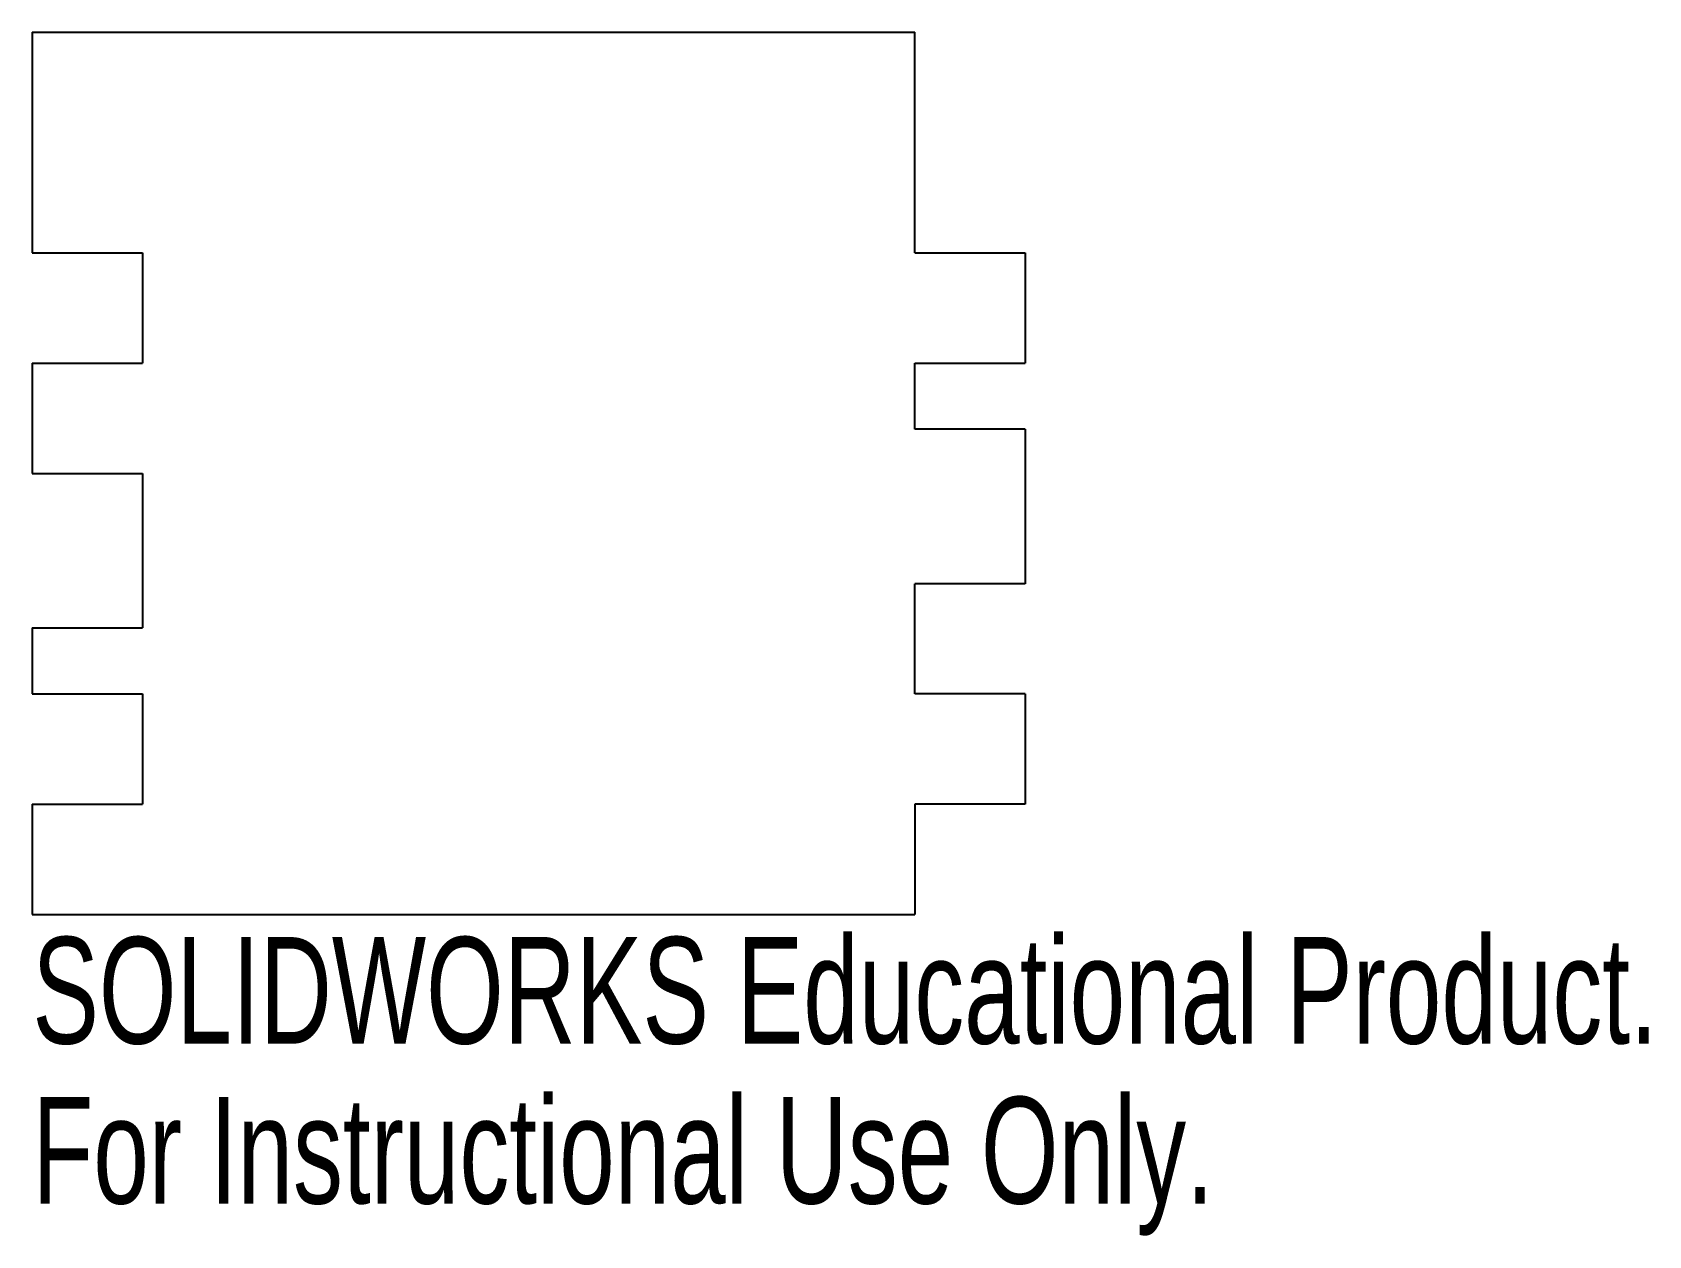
# Model space of a CAD drawing. Header units: millimetres. Extents: x -18.4 to 54.8, y -37.1 to 17.5.
import ezdxf

# ---------------------------------------------------------------- set-up
doc = ezdxf.new("R2010")
doc.units = ezdxf.units.MM
doc.styles.add('SLDTEXTSTYLE0', font='TXT', dxfattribs={"width": 0.7})

msp = doc.modelspace()

# ---------------------------------------------------------------- linework, layer by layer
at = {"color": 7, "linetype": 'Continuous', "lineweight": 25}
for p, q in [((-18.434, 17.485), (21.566, 17.485)), ((-18.434, 17.485), (-18.434, 7.485)), ((21.566, 7.485), (21.566, 17.485)), ((-18.434, 7.485), (-13.434, 7.485)), ((-13.434, 7.485), (-13.434, 2.485)), ((21.566, 7.485), (26.566, 7.485)), ((26.566, 7.485), (26.566, 2.485)), ((-18.434, 2.485), (-13.434, 2.485)), ((-18.434, 2.485), (-18.434, -2.515)), ((21.566, -0.515), (21.566, 2.485)), ((21.566, 2.485), (26.566, 2.485)), ((26.566, -0.515), (21.566, -0.515)), ((26.566, -0.515), (26.566, -7.515)), ((-18.434, -2.515), (-13.434, -2.515)), ((-13.434, -2.515), (-13.434, -9.515)), ((21.566, -12.515), (21.566, -7.515)), ((26.566, -7.515), (21.566, -7.515)), ((-18.434, -9.515), (-13.434, -9.515)), ((-18.434, -9.515), (-18.434, -12.515)), ((-18.434, -12.515), (-13.434, -12.515)), ((-13.434, -12.515), (-13.434, -17.515)), ((26.566, -12.515), (21.566, -12.515)), ((26.566, -12.515), (26.566, -17.515)), ((-18.434, -17.515), (-13.434, -17.515)), ((-18.434, -17.515), (-18.434, -22.515)), ((21.566, -17.515), (21.566, -22.515)), ((26.566, -17.515), (21.566, -17.515)), ((-18.434, -22.515), (21.566, -22.515))]:
    msp.add_line(p, q, dxfattribs=at)

# ---------------------------------------------------------------- texts
at = {"color": 7, "linetype": 'Continuous', "char_height": 4.83362, "attachment_point": 1, "style": 'SLDTEXTSTYLE0'}
for s, insert in [('SOLIDWORKS Educational Product.', (-18.434, -23.535)), ('For Instructional Use Only.', (-18.434, -30.785))]:
    msp.add_mtext(s, dxfattribs=dict(at, insert=insert))

doc.saveas('drawing.dxf')
